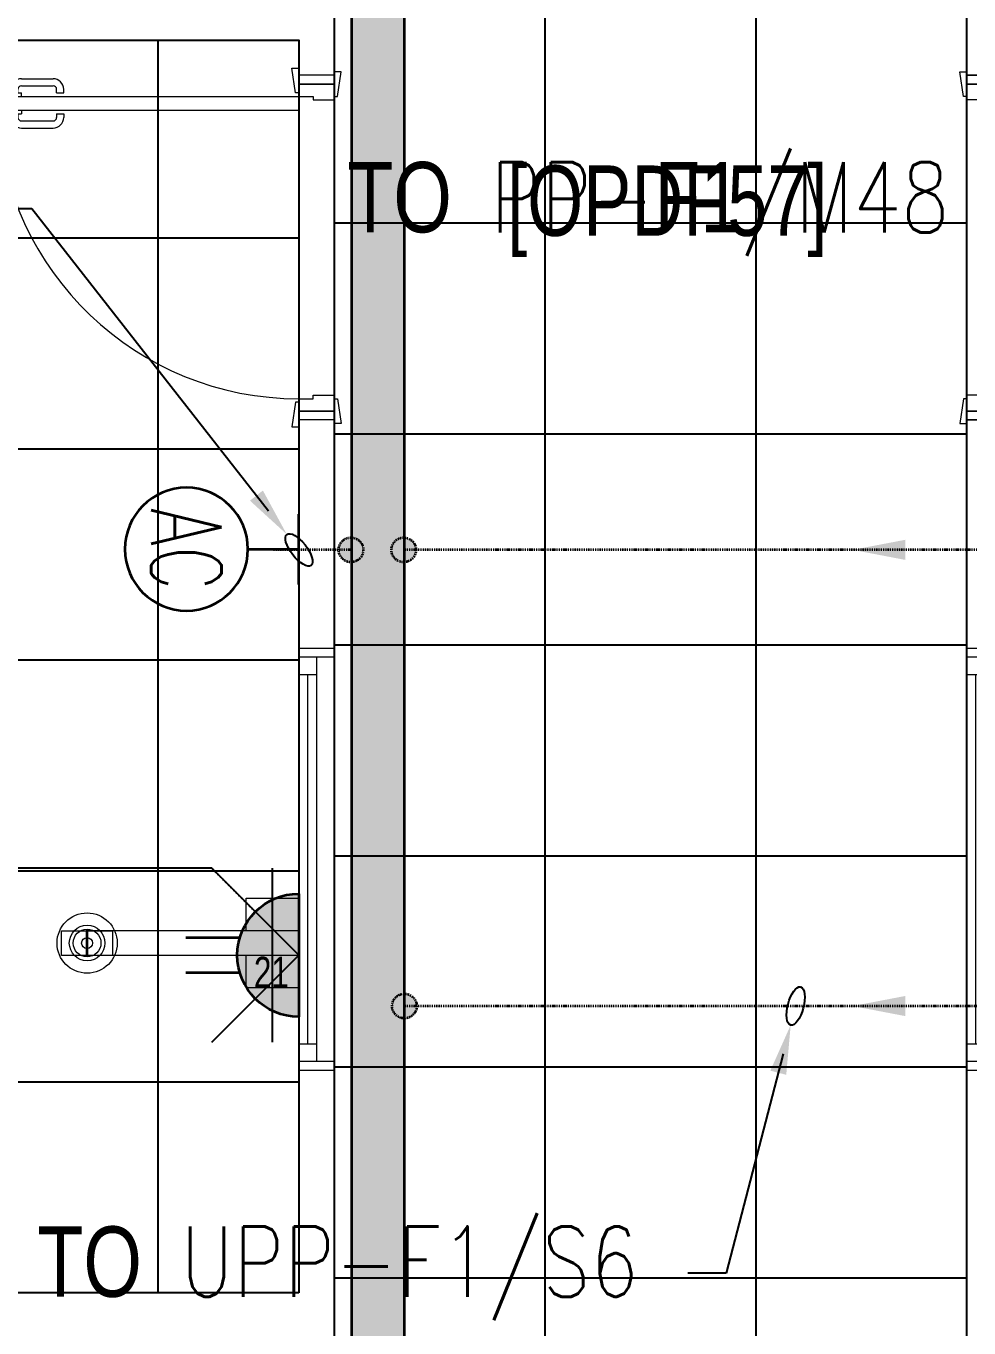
# Model space of a CAD drawing. Extents: x -178977 to 231842, y -29287 to 19916.
# Drawn here: x 22439 to 25121, y 1348 to 5050 of the extents above; entities that cross this region are included whole.
import ezdxf
from ezdxf import colors
from ezdxf.entities.mleader import LeaderData, LeaderLine
from ezdxf.enums import TextEntityAlignment as Align
from ezdxf.math import Vec2, Vec3

# ---------------------------------------------------------------- set-up
doc = ezdxf.new("R2010")
doc.units = 0
doc.header["$LTSCALE"] = 0.25
doc.linetypes.add('DASHDOT', pattern=[25.4, 12.7, -6.35, 0, -6.35])
doc.linetypes.add('HIDDEN', pattern=[9.525, 6.35, -3.175])
for name, color, linetype, lineweight in [('01-First Floor-FUR$0$72_EGR_BASE_TEXT', 252, 'Continuous', 5), ('01-First Floor-FUR$0$72_EGR_EQP_TAG', 142, 'Continuous', 5), ('01-First Floor-FUR$0$Aluminum', 251, 'Continuous', 5), ('01-First Floor-FUR$0$LOADING', 253, 'Continuous', 5), ('01-First Floor-FUR$0$Walls', 251, 'Continuous', 5), ('01-First Floor-FUR$0$Wooden Joinery', 251, 'Continuous', 5), ('E-LITE-CIRC', 6, 'Continuous', 25), ('E-LITE-CLNG-CNDT', 6, 'DASHDOT', 35), ('E-LITE-EXIT-NUMB', 6, 'Continuous', 25), ('E-POWR-CIRC-NUMB', 6, 'Continuous', 25), ('E-POWR-CLNG-CNDT', 6, 'DASHDOT', 35), ('E-POWR-FLOR-CNDT', 6, 'HIDDEN', 25), ('E-POWR-FLOR-CNDT @ 100', 6, 'HIDDEN', 25), ('E-POWR-WALL @ 100', 4, 'Continuous', 35), ('T-CABL-TRAY', 60, 'Continuous', 35)]:
    doc.layers.add(name, color=color, linetype=linetype, lineweight=lineweight)
doc.layers.add('01-First Floor-FUR$0$FALSE CEILING', color=251, linetype='Continuous')
doc.layers.add('E-POWR-IDEN', color=101, linetype='Continuous')
doc.styles.add('01-First Floor-FUR$0$X3G_ENTITY_257CFD', font='swisscl.ttf', dxfattribs={"height": 200})
doc.styles.add('01-First Floor-FUR$0$X3G_ENTITY_9F38', font='swisscl.ttf', dxfattribs={"height": 0.2})
doc.styles.add('DC_SIMPLEX', font='SIMPLEX.shx', dxfattribs={"width": 0.7})

# ---------------------------------------------------------------- blocks, each defined once
blk = doc.blocks.new('01-First Floor-FUR$0$A$C72370EFE')
at = {"layer": '01-First Floor-FUR$0$Wooden Joinery'}
for p, q in [((-0.01, -0.03), (-0.01, -0.07)), ((0, -0.03), (-0.01, -0.03)), ((0.04, -0.03), (0.05, -0.03)), ((0.05, -0.03), (0.05, -0.07)), ((-0.05, -0.07), (-0.05, -0.16)), ((-0.03, -0.07), (-0.03, -0.16)), ((-0.01, -0.04), (-0.02, -0.04)), ((-0.01, -0.06), (-0.02, -0.06)), ((0, -0.07), (-0.01, -0.07)), ((0.04, -0.07), (0.05, -0.07)), ((0.05, -0.04), (0.06, -0.04)), ((0.05, -0.06), (0.06, -0.06)), ((0.07, -0.07), (0.07, -0.16)), ((0.09, -0.07), (0.09, -0.16)), ((-0.01, -0.17), (-0.02, -0.17)), ((-0.01, -0.17), (-0.01, -0.19)), ((0.05, -0.17), (0.06, -0.17)), ((0.05, -0.17), (0.05, -0.19)), ((-0.01, -0.19), (-0.02, -0.19)), ((0.05, -0.19), (0.06, -0.19))]:
    blk.add_line(p, q, dxfattribs=at)
for centre, radius, start, end in [((-0.02, -0.07), 0.03, 90, 180), ((-0.02, -0.07), 0.01, 90, 180), ((0.06, -0.07), 0.03, 0, 90), ((0.06, -0.07), 0.01, 0, 90), ((-0.02, -0.16), 0.03, 180, 270), ((-0.02, -0.16), 0.01, 180, 270), ((0.06, -0.16), 0.01, 270, 0), ((0.06, -0.16), 0.03, 270, 0)]:
    blk.add_arc(centre, radius, start, end, dxfattribs=at)
blk = doc.blocks.new('01-First Floor-FUR$0$A$C5DAD61B4')
at = {"layer": '01-First Floor-FUR$0$Wooden Joinery'}
for points in [[(80, 959.1), (80, 969.1), (10, 979.1), (10, 959.1)], [(940, 959.1), (940, 969.1), (1010, 979.1), (1010, 959.1)], [(70, 859.1), (70, 849.1), (0, 839.1), (0, 859.1)], [(120, 859.1), (120, 0), (80, 0), (80, 859.1)], [(950, 859.1), (950, 849.1), (1020, 839.1), (1020, 859.1)]]:
    blk.add_lwpolyline(points, close=True, dxfattribs=at)
for points in [[(45, 859.1), (45, 959.1), (20, 959.1), (20, 859.1), (45, 859.1)], [(45, 859.1), (80, 859.1), (80, 899.1), (90, 899.1), (90, 959.1), (45, 959.1), (45, 859.1)], [(975, 859.1), (940, 859.1), (940, 899.1), (930, 899.1), (930, 959.1), (975, 959.1), (975, 859.1)], [(975, 859.1), (975, 959.1), (1000, 959.1), (1000, 859.1), (975, 859.1)]]:
    blk.add_lwpolyline(points, dxfattribs=at)
blk.add_arc((80, 859.1), 860, 272.666, 0, dxfattribs=at)
at = {"layer": '01-First Floor-FUR$0$Wooden Joinery', "xscale": 999.9999999998854, "yscale": 999.9999999998854, "zscale": 999.9999999998854, "rotation": 180}
blk.add_blockref('01-First Floor-FUR$0$A$C72370EFE', (120, 0), dxfattribs=at)
blk = doc.blocks.new('01-First Floor-FUR$0$D.131.54.59')
for p, q in [((293989, 4464.5), (293384, 4464.5)), ((293389, 4429.5), (293384, 4429.5)), ((293989, 4394.5), (293384, 4394.5))]:
    blk.add_line(p, q)
for points in [[(293989, 4557), (293989, 4302), (293839, 4302), (293839, 4394.5)], [(293839, 4464.5), (293839, 4557), (293989, 4557)], [(293314, 4464.5), (293384, 4464.5), (293384, 4394.5), (293314, 4394.5), (293314, 4464.5)], [(293389, 4464.5), (293459, 4464.5), (293459, 4394.5), (293389, 4394.5), (293389, 4464.5)]]:
    blk.add_lwpolyline(points)
for radius in [85.6, 50.6, 39.4, 15.6]:
    blk.add_circle((293386.5, 4429.5), radius)
blk = doc.blocks.new('01-First Floor-FUR$0$A$C37be4daf')
at = {"layer": '01-First Floor-FUR$0$Aluminum'}
for p, q in [((1416, 598.2), (216, 598.2)), ((241, 498.2), (241, 598.2)), ((291, 548.2), (291, 598.2)), ((1341, 548.2), (1341, 598.2)), ((1391, 498.2), (1391, 598.2)), ((291, 573.2), (1341, 573.2)), ((1391, 548.2), (241, 548.2)), ((1416, 498.2), (216, 498.2))]:
    blk.add_line(p, q, dxfattribs=at)
at = {"layer": '01-First Floor-FUR$0$Walls'}
for p, q in [((216, 498.2), (216, 598.2)), ((1416, 498.2), (1416, 598.2))]:
    blk.add_line(p, q, dxfattribs=at)
blk = doc.blocks.new('01-First Floor-FUR')
at = {"layer": '01-First Floor-FUR$0$FALSE CEILING', "linetype": 'Continuous'}
for p, q in [((23915.6, -910), (23915.6, 8610)), ((24515.6, -910), (24515.6, 8610)), ((22815.6, 1447.6), (22815.6, 5010)), ((23315.6, 4490), (25115.6, 4490)), ((19215.6, 4447.6), (23215.5, 4447.6)), ((23315.6, 3890), (25115.6, 3890)), ((19215.6, 3847.6), (23215.5, 3847.6)), ((23315.6, 3290), (25115.6, 3290)), ((19215.6, 3247.6), (23215.5, 3247.6)), ((23315.6, 2690), (25115.6, 2690)), ((19215.6, 2647.6), (23215.5, 2647.6)), ((23315.6, 2090), (25115.6, 2090)), ((19215.6, 2047.6), (23215.5, 2047.6)), ((23315.6, 1490), (25115.6, 1490))]:
    blk.add_line(p, q, dxfattribs=at)
at = {"layer": '01-First Floor-FUR$0$FALSE CEILING'}
blk.add_lwpolyline([(23315.6, -910), (25115.6, -910), (25115.6, 8610), (23315.6, 8610)], close=True, dxfattribs=at)
at = {"layer": '01-First Floor-FUR$0$FALSE CEILING', "elevation": 0}
blk.add_lwpolyline([(23215.5, 1447.6), (19215.6, 1447.6), (19215.6, 5010), (23215.5, 5010)], close=True, dxfattribs=at)
at = {"layer": '01-First Floor-FUR$0$Walls'}
for p, q in [((23315.6, 4910), (23315.6, 5210)), ((25115.6, 4910), (25115.6, 5210)), ((19215.6, 5010), (23215.6, 5010)), ((23215.6, 5010), (23215.6, 4910)), ((23315.6, 4910), (23215.6, 4910)), ((25215.6, 4910), (25115.6, 4910)), ((23315.6, 3930), (23215.6, 3930)), ((23215.6, 3930), (23215.6, 1447.6, 0)), ((23315.6, 1240), (23315.6, 3930)), ((25115.6, 1240), (25115.6, 3930)), ((25215.6, 3930), (25115.6, 3930)), ((23215.5, 1447.6, 0), (20378.8, 1447.6, 0))]:
    blk.add_line(p, q, dxfattribs=at)
at = {"rotation": 90}
for p in [(23813.8, 1864), (25713.8, 1864)]:
    blk.add_blockref('01-First Floor-FUR$0$A$C37be4daf', p, dxfattribs=at)
at = {"layer": '01-First Floor-FUR$0$LOADING'}
blk.add_blockref('01-First Floor-FUR$0$D.131.54.59', (-270773.4, -1987.3, -0.1), dxfattribs=at)
at = {"layer": '01-First Floor-FUR$0$Wooden Joinery', "rotation": 270}
blk.add_blockref('01-First Floor-FUR$0$A$C5DAD61B4', (22356.5, 4930), dxfattribs=at)
at = {"layer": '01-First Floor-FUR$0$Wooden Joinery', "xscale": -1, "rotation": 90}
blk.add_blockref('01-First Floor-FUR$0$A$C5DAD61B4', (26074.6, 4930), dxfattribs=at)
at = {"layer": '01-First Floor-FUR$0$72_EGR_BASE_TEXT', "insert": (24263.4, 4653.5, -0.1), "char_height": 200, "attachment_point": 2, "style": '01-First Floor-FUR$0$X3G_ENTITY_9F38'}
blk.add_mtext('[OPDF57]', dxfattribs=at)
at = {"layer": '01-First Floor-FUR$0$72_EGR_EQP_TAG', "insert": (23137.3, 2403.2, -0.2), "char_height": 87.47, "attachment_point": 2, "style": '01-First Floor-FUR$0$X3G_ENTITY_257CFD'}
blk.add_mtext('21', dxfattribs=at)
blk = doc.blocks.new('*U191')
h = blk.add_hatch(color=253)
edge = h.paths.add_edge_path()
edge.add_line((-1.75, 0), (1.75, 0))
edge.add_arc((0, 0), 1.75, 180, 360, ccw=False)
for p, q in [((-0.5, -1.677), (-0.5, -3.211)), ((0.5, -1.677), (0.5, -3.211))]:
    blk.add_line(p, q)
blk.add_lwpolyline([(-1.75, 0, 1), (1.75, 0)], format="xyb", close=True)
at = {"layer": 'Defpoints'}
for p, q in [((-2.475, -2.475), (0, 0)), ((2.475, -2.475), (0, 0)), ((2.475, -0.758), (-2.475, -0.758))]:
    blk.add_line(p, q, dxfattribs=at)
at = {"layer": 'E-LITE-EXIT-NUMB', "style": 'DC_SIMPLEX', "width": 0.7, "flags": 8}
blk.add_attdef('TYPE', text='', height=2, rotation=360, dxfattribs=at).set_placement((-2.682, 5.238), align=Align.RIGHT)
blk.add_attdef('CIRCUIT', (2.682, 5.238), '', height=2, rotation=360, dxfattribs=at)
blk = doc.blocks.new('ARR0W')
at = {"color": 45}
blk.add_ellipse((0, 0), major_axis=(0.4, 0), ratio=0.4, dxfattribs=at)
at = {"color": 45, "ltscale": 0.5}
blk.add_solid([(-1.4, 0.167), (-0.4, 0), (-1.4, -0.167)], dxfattribs=at)
blk = doc.blocks.new('*U89')
blk.add_hatch(color=256).paths.add_polyline_path([(0, 0.287), (-1.5, 0), (0, -0.287)])
blk = doc.blocks.new('*U137')
blk.add_hatch(color=256).paths.add_polyline_path([(0, -0.287), (1.5, 0), (0, 0.287)])
blk = doc.blocks.new('*U221')
at = {"lineweight": 0}
h = blk.add_hatch(dxfattribs=at)
h.set_pattern_fill('HEX', color=253, scale=8, angle=180, style=0)
h.set_pattern_definition([(180, (-15414.8, -2e-10), (6e-13, -43.99409), [25.4, -50.8]), (300, (-15414.8, -2e-10), (38.1, 21.99705), [25.4, -50.8]), (240, (-15440.2, -2e-10), (38.1, -21.99705), [25.4, -50.8])])
h.paths.add_polyline_path([(-8713.2, 150), (-8713.2, 0), (0, 0), (0, 150)])
at = {"color": 0}
for p, q in [((0, 150), (-8713.2, 150)), ((0, 0), (-8713.2, 0))]:
    blk.add_line(p, q, dxfattribs=at)
blk = doc.blocks.new('*U127')
for p, q in [((0, 1.45), (0, 0)), ((1, 0), (-1, 0))]:
    blk.add_line(p, q)
blk.add_circle((0, 3.2), 1.75)
at = {"layer": 'E-POWR-CIRC-NUMB', "style": 'DC_SIMPLEX', "width": 0.7, "flags": 8}
blk.add_attdef('CIRCUIT', (3.364, 5.671), '', height=2, rotation=360, dxfattribs=at)
at = {"layer": 'E-POWR-IDEN', "style": 'DC_SIMPLEX', "width": 0.7, "flags": 8}
blk.add_attdef('TYPE', text='', height=2, rotation=360, dxfattribs=at).set_placement((0, 3.2), align=Align.MIDDLE_CENTER)

msp = doc.modelspace()

# ---------------------------------------------------------------- hatches: boundary and pattern name
at = {"layer": 'E-POWR-CLNG-CNDT'}
h = msp.add_hatch(color=256, dxfattribs=at)
h.dxf.hatch_style = 1
h.paths.add_polyline_path([(23328.6, 3560.4, 1), (23398.6, 3560.4, 1)])
h = msp.add_hatch(color=256, dxfattribs=at)
h.dxf.hatch_style = 1
h.paths.add_polyline_path([(23478.6, 3560.4, 1), (23548.6, 3560.4, 1)])
h = msp.add_hatch(color=256, dxfattribs=at)
h.dxf.hatch_style = 1
h.paths.add_polyline_path([(23480.6, 2263.1, 1), (23550.6, 2263.1, 1)])

# ---------------------------------------------------------------- linework, layer by layer
at = {"layer": 'E-POWR-CLNG-CNDT', "elevation": 0}
for points in [[(23365.6, 3560.4), (23143.1, 3560.4)], [(25215.6, 3560.4), (23515.6, 3560.4)]]:
    msp.add_lwpolyline(points, dxfattribs=at)
at = {"layer": 'E-POWR-CLNG-CNDT'}
msp.add_lwpolyline([(25215.6, 2263.1), (23515.6, 2263.1)], dxfattribs=at)
for centre in [(23363.6, 3560.4, 0), (23513.6, 3560.4, 0), (23515.6, 2263.1)]:
    msp.add_circle(centre, 35, dxfattribs=at)
at = {"layer": 'E-POWR-FLOR-CNDT'}
msp.add_lwpolyline([(23091.5, 2531.2), (22967.8, 2655), (19563.1, 2655, -0.414214), (19463.1, 2755), (19463.1, 2851.8), (19339.3, 2975.6)], format="xyb", dxfattribs=at)

# ---------------------------------------------------------------- block references
at = {"layer": 'E-LITE-CLNG-CNDT'}
msp.add_blockref('01-First Floor-FUR', (0, 0), dxfattribs=at)
at = {"layer": 'E-POWR-FLOR-CNDT @ 100', "xscale": 100, "yscale": 100, "zscale": 100}
msp.add_blockref('*U89', (24940.6, 3560.4, 0), dxfattribs=at)
at = {"layer": 'E-POWR-FLOR-CNDT @ 100', "xscale": 100, "yscale": 100, "zscale": 100, "rotation": 180}
msp.add_blockref('*U137', (24940.6, 2263.1), dxfattribs=at)
at = {"layer": 'E-POWR-WALL @ 100'}
ref = msp.add_blockref('*U127', (23215.6, 3562.3, 0.1), dxfattribs=dict(at, xscale=-100, yscale=100, zscale=100, rotation=90))
ref.add_attrib('TYPE', 'AC', dxfattribs={"layer": 'E-POWR-IDEN', "height": 200, "rotation": 270, "style": 'DC_SIMPLEX', "width": 0.7, "flags": 8}).set_placement((22895.6, 3562.3, 0.1), align=Align.MIDDLE_CENTER)
at = {"layer": 'E-POWR-WALL @ 100', "xscale": -100, "yscale": 100, "zscale": 100, "rotation": 270}
msp.add_blockref('*U191', (23215.3, 2407.5, -0.1), dxfattribs=at)
at = {"layer": 'T-CABL-TRAY', "linetype": 'Continuous', "rotation": 270}
msp.add_blockref('*U221', (23365.6, -910), dxfattribs=at)

# ---------------------------------------------------------------- leaders
at = {"layer": 'E-LITE-CIRC'}
ml = msp.add_multileader_mtext('Standard', dxfattribs=at)
ml.set_content('{\\Fdc_el_romans|c0;\\W0.8;TO\\Fromans|c0; \\Fsimplex|c0;PP-\\Fdc_el_romans|c0;F1\\Fsimplex|c0;/M40}', color=256, style='DC_SIMPLEX')
ml.set_leader_properties()
ml.set_arrow_properties(name='ARR0W')
ml.build(insert=Vec2(0, 0))
ml.multileader.update_dxf_attribs({"dogleg_length": 200, "arrow_head_size": 140, "scale": 100})
ctx = ml.context
ctx.base_point, ctx.scale, ctx.char_height, ctx.arrow_head_size, ctx.landing_gap_size, ctx.plane_origin, ctx.plane_x_axis, ctx.plane_y_axis = Vec3(40655.2, 5275, -0.1), 100, 200, 140, 140, Vec3(55815.5, -1816.1, -0.1), Vec3(1, 0.000001, 0), Vec3(-0.000001, 1, 0)
ctx.text_align_type = 2
notes = []
notes.append((ctx, [(1, (1, 1, 0), (42895.4, 5275, -0.1), (-1, -0.000001, 0), 108.8, [(0, [(43471.9, 4539.4, -0.1)], 0, [])])]))
ctx.mtext.insert, ctx.mtext.text_direction, ctx.mtext.rotation, ctx.mtext.width, ctx.mtext.alignment, ctx.mtext.flow_direction = Vec3(42646.6, 5408.3, -0.1), Vec3(1, 0.000001, 0), 0.000001, 2216.233, 3, 5
ml = msp.add_multileader_mtext('Standard', dxfattribs=at)
ml.set_content('{\\Fdc_el_romans|c0;\\W0.8;TO\\Fromans|c0; \\Fsimplex|c0;PP-\\Fdc_el_romans|c0;F1\\Fsimplex|c0;/M51}', color=256, style='DC_SIMPLEX')
ml.set_leader_properties()
ml.set_arrow_properties(name='ARR0W')
ml.build(insert=Vec2(0, 0))
ml.multileader.update_dxf_attribs({"dogleg_length": 200, "arrow_head_size": 140, "scale": 100})
ctx = ml.context
ctx.base_point, ctx.scale, ctx.char_height, ctx.arrow_head_size, ctx.landing_gap_size, ctx.plane_origin, ctx.plane_x_axis, ctx.plane_y_axis = Vec3(20284, 4530, 0), 100, 200, 140, 140, Vec3(35559.2, -2795.1, 0), Vec3(1, 0.000001, 0), Vec3(-0.000001, 1, 0)
ctx.text_align_type = 2
notes.append((ctx, [(1, (1, 1, 0), (22455.7, 4530, 0), (-1, -0.000001, 0), 108.8, [(0, [(23215.6, 3560.4, 0)], 0, [])])]))
ctx.mtext.insert, ctx.mtext.text_direction, ctx.mtext.rotation, ctx.mtext.alignment, ctx.mtext.flow_direction = Vec3(22206.9, 4663.3, 0), Vec3(1, 0.000001, 0), 0.000001, 3, 5
ml = msp.add_multileader_mtext('Standard', dxfattribs=at)
ml.set_content('{\\Fdc_el_romans|c0;\\W0.8;TO\\Fromans|c0; \\Fsimplex|c0;PP-\\Fdc_el_romans|c0;F1\\Fsimplex|c0;/M48}', color=256, style='DC_SIMPLEX')
ml.set_leader_properties()
ml.set_arrow_properties(name='ARR0W')
ml.build(insert=Vec2(0, 0))
ml.multileader.update_dxf_attribs({"dogleg_length": 200, "arrow_head_size": 140, "scale": 100})
ctx = ml.context
ctx.base_point, ctx.scale, ctx.char_height, ctx.arrow_head_size, ctx.landing_gap_size, ctx.plane_origin, ctx.plane_x_axis, ctx.plane_y_axis = Vec3(23074.4, 4530, 0), 100, 200, 140, 140, Vec3(12871.9, -2795.1, 0), Vec3(1, -0.000001, 0), Vec3(0.000001, 1, 0)
ctx.text_align_type = 2
notes.append((ctx, [(0, (1, 1, 0), (25314.7, 4530, 0), (-1, 0.000001, 0), 108.8, [(0, [(25215.6, 3560.4, 0)], 0, [])])]))
ctx.mtext.insert, ctx.mtext.text_direction, ctx.mtext.rotation, ctx.mtext.alignment, ctx.mtext.flow_direction = Vec3(25065.9, 4663.3, 0), Vec3(1, -0.000001, 0), 6.283185, 3, 5
ml = msp.add_multileader_mtext('Standard', dxfattribs=at)
ml.set_content('{\\Fdc_el_romans|c0;\\W0.8;TO\\Fromans|c0; \\Fsimplex|c0;UPP-F1/S6}', color=256, style='DC_SIMPLEX')
ml.set_leader_properties()
ml.set_arrow_properties(name='ARR0W')
ml.build(insert=Vec2(0, 0))
ml.multileader.update_dxf_attribs({"dogleg_length": 200, "arrow_head_size": 140, "scale": 100})
ctx = ml.context
ctx.base_point, ctx.scale, ctx.char_height, ctx.arrow_head_size, ctx.landing_gap_size, ctx.plane_origin, ctx.plane_x_axis, ctx.plane_y_axis = Vec3(22212.9, 1503), 100, 200, 140, 140, Vec3(42243.8, -4631.8), Vec3(1, 0.000001, 0), Vec3(-0.000001, 1, 0)
ctx.text_align_type = 2
notes.append((ctx, [(1, (1, 1, 0), (24430.3, 1503), (-1, -0.000001, 0), 108.8, [(0, [(24628.4, 2263.1)], 0, [])])]))
ctx.mtext.insert, ctx.mtext.text_direction, ctx.mtext.rotation, ctx.mtext.alignment, ctx.mtext.flow_direction = Vec3(24181.5, 1636.3), Vec3(1, 0.000001, 0), 0.000001, 3, 5
for ctx, leaders in notes:
    for number, flags, end, landing, length, lines in leaders:
        leader = LeaderData()
        leader.index, (leader.has_last_leader_line, leader.has_dogleg_vector, leader.attachment_direction) = number, flags
        leader.last_leader_point, leader.dogleg_vector, leader.dogleg_length = Vec3(end), Vec3(landing), length
        for number, points, colour, breaks in lines:
            line = LeaderLine()
            line.index, line.vertices, line.color, line.breaks = number, Vec3.list(points), colors.encode_raw_color(colour), breaks
            leader.lines.append(line)
        ctx.leaders.append(leader)

doc.saveas('drawing.dxf')
